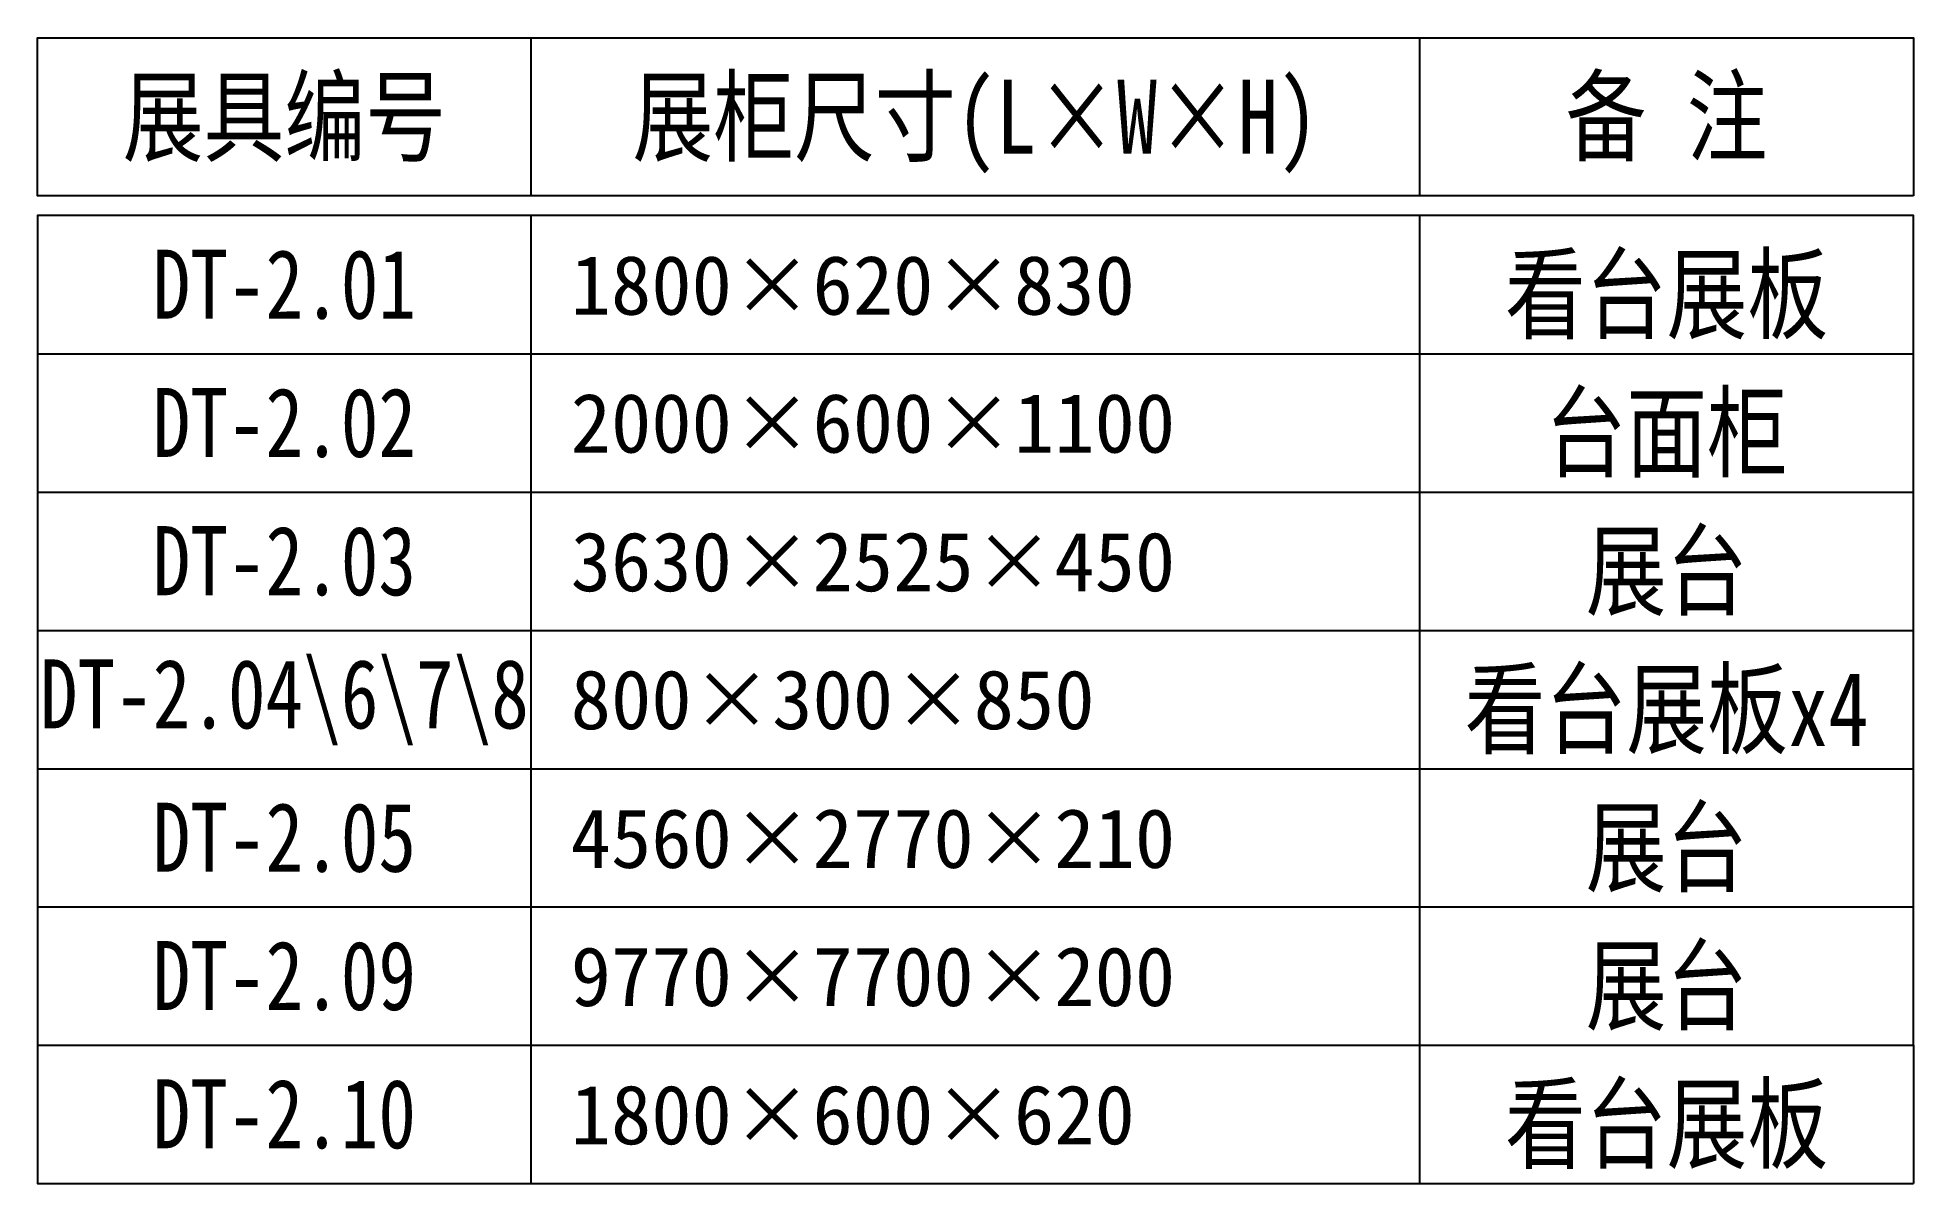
# Model space of a CAD drawing. Header units: millimetres. Extents: x 6200.3 to 6295.3, y -1907.3 to -1849.3.
import ezdxf
from ezdxf.enums import TextEntityAlignment as Align

# ---------------------------------------------------------------- set-up
doc = ezdxf.new("R2010")
doc.units = ezdxf.units.MM
doc.header["$LTSCALE"] = 10
doc.layers.add('EQUIP-动力', color=61, linetype='Continuous')
doc.styles.add('文字说明', font='SimSun.ttf', dxfattribs={"width": 0.7})

msp = doc.modelspace()

# ---------------------------------------------------------------- linework, layer by layer
at = {"layer": 'EQUIP-动力', "color": 150}
for p, q in [((6225.313, -1857.317), (6225.313, -1849.317)), ((6270.313, -1857.317), (6270.313, -1849.317)), ((6225.31, -1907.334), (6225.313, -1858.317)), ((6270.31, -1907.334), (6270.313, -1858.317)), ((6200.313, -1865.334), (6295.313, -1865.334)), ((6200.313, -1872.334), (6295.312, -1872.334)), ((6200.313, -1879.334), (6295.312, -1879.334)), ((6200.313, -1886.334), (6295.311, -1886.334)), ((6200.313, -1893.334), (6295.311, -1893.334)), ((6200.311, -1900.334), (6295.31, -1900.334)), ((6295.31, -1900.334), (6295.31, -1907.334))]:
    msp.add_line(p, q, dxfattribs=at)
msp.add_lwpolyline([(6295.313, -1857.334), (6200.313, -1857.334), (6200.313, -1849.334), (6295.313, -1849.334)], close=True, dxfattribs=at)
msp.add_lwpolyline([(6295.315, -1900.334), (6295.313, -1858.334), (6200.313, -1858.334), (6200.311, -1907.334), (6295.311, -1907.334)], dxfattribs=at)

# ---------------------------------------------------------------- texts
at = {"layer": 'EQUIP-动力', "color": 50, "style": '文字说明', "width": 0.8}
for s, p in [('展具编号', (6212.813, -1853.326)), ('展柜尺寸(L×W×H)', (6247.813, -1853.322)), ('备 注', (6282.813, -1853.309)), ('看台展板', (6282.813, -1862.309)), ('台面柜', (6282.813, -1869.309)), ('展台', (6282.813, -1876.309)), ('看台展板x4', (6282.814, -1883.309)), ('展台', (6282.812, -1890.309)), ('展台', (6282.812, -1897.309)), ('看台展板', (6282.815, -1904.309))]:
    msp.add_text(s, height=3.75, dxfattribs=at).set_placement(p, align=Align.MIDDLE_CENTER)
for s, p in [('DT-2.01', (6212.813, -1861.833)), ('DT-2.02', (6212.813, -1868.833)), ('DT-2.03', (6212.813, -1875.833)), ('DT-2.04\\6\\7\\8', (6212.813, -1882.833)), ('DT-2.05', (6212.813, -1889.833)), ('DT-2.09', (6212.813, -1896.833)), ('DT-2.10', (6212.81, -1903.833))]:
    msp.add_text(s, height=3.5, dxfattribs=at).set_placement(p, align=Align.MIDDLE)
at = {"layer": 'EQUIP-动力', "color": 50, "style": '文字说明'}
for s, p in [('1800×620×830', (6227.313, -1861.851)), ('2000×600×1100', (6227.313, -1868.834)), ('3630×2525×450', (6227.313, -1875.851)), ('800×300×850', (6227.313, -1882.834)), ('4560×2770×210', (6227.313, -1889.859)), ('9770×7700×200', (6227.313, -1896.851)), ('1800×600×620', (6227.31, -1903.851))]:
    msp.add_text(s, height=3, dxfattribs=at).set_placement(p, align=Align.MIDDLE_LEFT)

doc.saveas('drawing.dxf')
